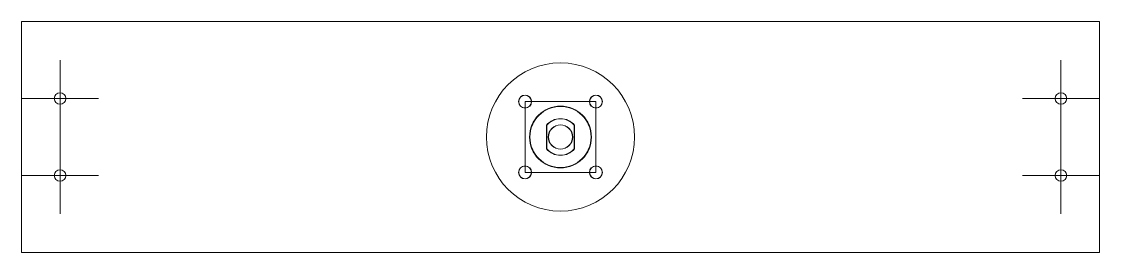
# Model space of a CAD drawing. Header units: millimetres. Extents: x -140 to 140, y -30 to 30.
import ezdxf

# ---------------------------------------------------------------- set-up
doc = ezdxf.new("R2010")
doc.units = ezdxf.units.MM
for name, color, linetype, lineweight, true_color in [('guides', 1, 'CONTINUOUS', 0, 0xff0000), ('mounting', 7, 'CONTINUOUS', 0, 0x000000), ('pulley_inside', 7, 'CONTINUOUS', 0, 0x000000), ('pulley_inside2', 7, 'CONTINUOUS', 0, 0x000000), ('pulley_out', 7, 'CONTINUOUS', 0, 0x000000), ('pulley_out2', 7, 'CONTINUOUS', 0, 0x000000), ('pulley_rim', 7, 'CONTINUOUS', 0, 0x000000)]:
    doc.layers.add(name, color=color, linetype=linetype, lineweight=lineweight, true_color=true_color)

msp = doc.modelspace()

# ---------------------------------------------------------------- linework, layer by layer
at = {"layer": 'guides'}
for p, q in [((-140, 30), (-140, -30)), ((-140, 30), (140, 30)), ((140, 30), (140, -30)), ((-130, 20), (-130, -20)), ((130, 20), (130, -20)), ((-140, 10), (-120, 10)), ((-9.21, 9.21), (-9.21, -9.21)), ((-9.21, 9.21), (9.21, 9.21)), ((9.21, 9.21), (9.21, -9.21)), ((140, 10), (120, 10)), ((-3.62, 3.1), (-3.62, -3.1)), ((3.62, 3.1), (3.62, -3.1)), ((-120, -10), (-140, -10)), ((-9.21, -9.21), (9.21, -9.21)), ((120, -10), (140, -10)), ((140, -30), (-140, -30))]:
    msp.add_line(p, q, dxfattribs=at)
for centre, radius in [((0, 0), 19.25), ((-9.21, 9.21), 1.65), ((9.21, 9.21), 1.65), ((0, 0), 7.94), ((0, 0), 3.17), ((-9.21, -9.21), 1.65), ((9.21, -9.21), 1.65)]:
    msp.add_circle(centre, radius, dxfattribs=at)
for start, end in [(40.5358, 139.4642), (220.5358, 319.4642)]:
    msp.add_arc((0, 0), 4.76, start, end, dxfattribs=at)
at = {"layer": 'mounting'}
for p, q in [((-140, 30), (140, 30)), ((-140, -30), (-140, 30)), ((140, 30), (140, -30)), ((140, -30), (-140, -30))]:
    msp.add_line(p, q, dxfattribs=at)
for centre, radius in [((-130, 10), 1.5), ((130, 10), 1.5), ((-9.21, 9.21), 1.7), ((9.21, 9.21), 1.7), ((0, 0), 8.04), ((-9.21, -9.21), 1.7), ((9.21, -9.21), 1.7), ((-130, -10), 1.5), ((130, -10), 1.5)]:
    msp.add_circle(centre, radius, dxfattribs=at)
at = {"layer": 'pulley_inside'}
for p, q in [((-3.57, 3.08), (-3.57, -3.08)), ((3.57, 3.08), (3.57, -3.08))]:
    msp.add_line(p, q, dxfattribs=at)
for start, end in [(40.7598, 139.2402), (220.7598, 319.2402)]:
    msp.add_arc((0, 0), 4.71, start, end, dxfattribs=at)
at = {"layer": 'pulley_inside2'}
for p, q in [((-3.57, 3.08), (-3.57, -3.08)), ((3.57, 3.08), (3.57, -3.08))]:
    msp.add_line(p, q, dxfattribs=at)
for start, end in [(40.7598, 139.2402), (220.7598, 319.2402)]:
    msp.add_arc((0, 0), 4.71, start, end, dxfattribs=at)
at = {"layer": 'pulley_out'}
msp.add_circle((0, 0), 3.12, dxfattribs=at)
at = {"layer": 'pulley_out2'}
msp.add_circle((0, 0), 3.12, dxfattribs=at)
at = {"layer": 'pulley_rim'}
for p, q in [((-3.57, 3.08), (-3.57, -3.08)), ((3.57, 3.08), (3.57, -3.08))]:
    msp.add_line(p, q, dxfattribs=at)
for start, end in [(40.7598, 139.2402), (220.7598, 319.2402)]:
    msp.add_arc((0, 0), 4.71, start, end, dxfattribs=at)

doc.saveas('drawing.dxf')
